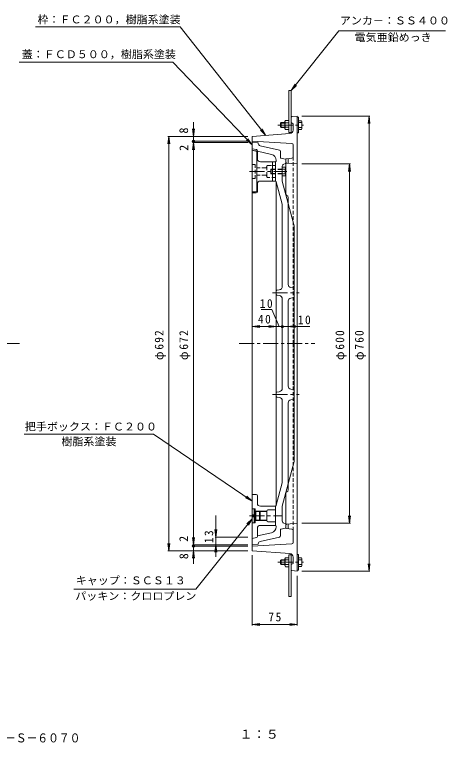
# Model space of a CAD drawing. Units: millimetres, scale not verified. Extents: x -960 to 800, y -688 to 688.
# Drawn here: x 77 to 800, y -688 to 529 of the extents above; entities that cross this region are included whole.
import ezdxf
from ezdxf.enums import TextEntityAlignment as Align

# ---------------------------------------------------------------- set-up
doc = ezdxf.new("R2010")
doc.units = ezdxf.units.MM
doc.header["$LTSCALE"] = 5
doc.header["$PDMODE"] = 32
doc.header["$PDSIZE"] = 4
for name, pattern in [('CHAIN1', [8, 5, -1, 1, -1]), ('DASHED1', [1.8, 1.2, -0.6]), ('DASHED2', [3, 2, -1])]:
    doc.linetypes.add(name, pattern=pattern)
for name, color, linetype, lineweight in [('1-0_1-0ﾚｲﾔ', 2, 'Continuous', 9), ('1-1_1-1ﾚｲﾔ', 3, 'Continuous', 9), ('1-2_1-2ﾚｲﾔ', 4, 'Continuous', 9), ('1-3_1-3ﾚｲﾔ', 4, 'Continuous', 9), ('1-4_1-4ﾚｲﾔ', 7, 'Continuous', 9), ('1-E', 7, 'Continuous', 9)]:
    doc.layers.add(name, color=color, linetype=linetype, lineweight=lineweight)
doc.layers.add('F-4_F-4ﾚｲﾔ', color=2, linetype='Continuous')
doc.styles.add('ＭＳ ゴシック', font='')
doc.styles.get('ＭＳ ゴシック').set_extended_font_data('MS Gothic')

msp = doc.modelspace()

# ---------------------------------------------------------------- linework, layer by layer
at = {"layer": '1-0_1-0ﾚｲﾔ'}
for p, q in [((539.077, 331.437), (539.077, 358.162)), ((539.978, 359.158), (549.077, 360.067)), ((549.077, -399.933), (549.077, 360.067)), ((549.077, 358.067), (551.377, 358.067)), ((551.377, 358.067), (551.377, 332.067)), ((539.077, 349.067), (542.077, 347.067)), ((542.077, 336.633), (542.077, 347.067)), ((556.067, 349.067), (551.377, 349.067)), ((556.067, 341.067), (551.377, 341.067)), ((536.527, 330.65), (474.077, 326.067)), ((549.077, 332.067), (551.377, 332.067)), ((474.077, -365.933), (474.077, 326.067)), ((540.197, 314.18), (474.077, 318.067)), ((542.077, 312.184), (542.077, 291.833)), ((530.077, 229.185), (530.077, 287.684)), ((530.953, 288.677), (540.325, 289.848)), ((549.077, 280.067), (530.998, 281.495)), ((534.077, 289.067), (534.077, 281.252)), ((528.767, 271.567), (524.077, 271.567)), ((528.767, 263.567), (524.077, 263.567)), ((530.63, 228.291), (531.866, 227.673)), ((534.077, 224.095), (534.077, 214.064)), ((534.077, -263.96), (534.077, -253.929)), ((530.63, -268.156), (531.866, -267.538)), ((530.077, -269.05), (530.077, -327.55)), ((530.953, -328.542), (540.325, -329.713)), ((549.077, -319.932), (530.998, -321.36)), ((534.077, -328.932), (534.077, -321.117)), ((542.077, -352.049), (542.077, -331.698)), ((540.197, -354.046), (474.077, -357.933)), ((536.527, -370.515), (474.077, -365.933)), ((539.077, -372.164), (539.077, -398.028)), ((542.077, -376.498), (542.077, -386.933)), ((549.077, -371.933), (551.377, -371.933)), ((551.377, -397.933), (551.377, -371.933)), ((539.077, -388.933), (542.077, -386.933)), ((556.067, -380.933), (551.377, -380.933)), ((556.067, -388.932), (551.377, -388.932)), ((539.978, -399.023), (549.077, -399.933)), ((549.077, -397.933), (551.377, -397.933))]:
    msp.add_line(p, q, dxfattribs=at)
at = {"layer": '1-0_1-0ﾚｲﾔ', "color": 4, "linetype": 'CHAIN1'}
for p, q in [((516.44, 345.067), (559.395, 345.067)), ((516.44, -384.933), (559.395, -384.933))]:
    msp.add_line(p, q, dxfattribs=at)
at = {"layer": '1-0_1-0ﾚｲﾔ', "linetype": 'DASHED1'}
for p in [(542.077, 291.857), (542.077, -331.722)]:
    msp.add_line(p, (542.077, -19.933), dxfattribs=at)
at = {"layer": '1-0_1-0ﾚｲﾔ', "color": 4}
for p, q in [((474.077, -295.683), (479.077, -295.683)), ((474.077, -295.933), (477.077, -295.933)), ((477.077, -295.933), (477.077, -318.933)), ((479.077, -299.433), (498.077, -299.433)), ((479.877, -300.233), (498.077, -300.233)), ((485.994, -315.433), (485.994, -299.433)), ((485.994, -299.433), (487.077, -300.233)), ((487.077, -314.633), (487.077, -300.233)), ((498.077, -315.333), (498.077, -299.533)), ((512.577, -297.433), (500.077, -297.433)), ((474.077, -305.932), (476.077, -305.932)), ((474.077, -308.933), (476.077, -308.933)), ((476.077, -305.932), (476.077, -308.933)), ((479.077, -315.433), (498.077, -315.433)), ((479.877, -314.633), (498.077, -314.633)), ((487.077, -314.633), (485.994, -315.433)), ((474.077, -318.933), (477.077, -318.933)), ((500.077, -317.433), (512.577, -317.433))]:
    msp.add_line(p, q, dxfattribs=at)
at = {"layer": '1-0_1-0ﾚｲﾔ', "color": 6}
for p, q in [((477.077, -296.432), (479.077, -296.432)), ((479.077, -300.682), (477.077, -300.682)), ((479.077, -314.183), (477.077, -314.183)), ((477.077, -318.433), (479.077, -318.433))]:
    msp.add_line(p, q, dxfattribs=at)
at = {"layer": '1-0_1-0ﾚｲﾔ', "color": 4}
msp.add_lwpolyline([(474.077, -319.183), (479.077, -319.183), (479.077, -295.683)], dxfattribs=at)
at = {"layer": '1-0_1-0ﾚｲﾔ'}
for centre, radius, start, end in [((540.077, 358.162), 1, 95.7113, 180), ((536.077, 336.633), 6, 274.2999, 0), ((540.077, 312.184), 2, 0, 86.55798), ((531.077, 287.684), 1, 97.12466, 180), ((531.077, 282.492), 1, 180, 265.4859), ((540.077, 291.833), 2, 277.12431, 0), ((531.077, 229.185), 1, 180, 243.43369), ((530.077, 224.095), 4, 0, 63.4332), ((530.077, -263.96), 4, 296.5668, 0), ((531.077, -269.05), 1, 116.56631, 180), ((531.077, -322.357), 1, 94.5141, 180), ((531.077, -327.55), 1, 180, 262.87534), ((540.077, -331.698), 2, 0, 82.87569), ((540.077, -352.049), 2, 273.44202, 0), ((536.077, -376.498), 6, 0, 85.7001), ((537.441, -372.366), 1.648, 7.02888, 72.50296), ((540.077, -398.028), 1, 180, 264.2887)]:
    msp.add_arc(centre, radius, start, end, dxfattribs=at)
at = {"layer": '1-0_1-0ﾚｲﾔ', "color": 4}
for centre, start, end in [((500.077, -299.433), 90, 180), ((500.077, -315.433), 180, 270)]:
    msp.add_arc(centre, 2, start, end, dxfattribs=at)
at = {"layer": '1-1_1-1ﾚｲﾔ'}
for p, q in [((474.077, 316.067), (474.077, -19.933)), ((474.077, 316.067), (483.177, 315.157)), ((487.199, 310.365), (519.516, 303.093)), ((506.272, 295.823), (482.577, 301.155)), ((521.077, 301.142), (521.077, 290.87)), ((514.077, 286.067), (514.077, 285.638)), ((529.294, 288.241), (521.86, 289.893)), ((529.393, 280.84), (526.812, 279.979)), ((530.077, 288.067), (530.077, 281.067)), ((513.186, 251.161), (512.577, 251.567)), ((514.077, 250.068), (514.077, -19.933)), ((524.077, 75.735), (524.077, 212.747)), ((534.077, 78.873), (534.077, 214.064)), ((544.077, -19.933), (544.077, 176.744)), ((538.335, 73.929), (543.225, 73.195)), ((514.929, 69.195), (518.967, 69.801)), ((514.929, 60.94), (518.967, 60.334)), ((524.077, 54.4), (524.077, -19.933)), ((534.077, 51.262), (534.077, -19.933)), ((538.335, 56.206), (543.225, 56.94)), ((474.077, -355.933), (474.077, -19.933)), ((514.077, -289.933), (514.077, -19.933)), ((524.077, -94.265), (524.077, -19.933)), ((534.077, -91.127), (534.077, -19.933)), ((544.077, -19.933), (544.077, -216.609)), ((538.335, -96.071), (543.225, -96.805)), ((514.929, -100.805), (518.967, -100.199)), ((514.929, -109.06), (518.967, -109.666)), ((524.077, -115.6), (524.077, -252.613)), ((534.077, -118.738), (534.077, -253.929)), ((538.335, -113.794), (543.225, -113.06)), ((513.186, -291.026), (512.577, -291.433)), ((513.186, -323.839), (512.577, -323.433)), ((514.077, -325.933), (514.077, -325.503)), ((529.294, -328.107), (521.86, -329.759)), ((529.393, -320.705), (526.812, -319.845)), ((530.077, -327.933), (530.077, -320.933)), ((506.272, -335.689), (482.577, -341.02)), ((521.077, -341.007), (521.077, -330.735)), ((487.199, -350.23), (519.516, -342.959)), ((474.077, -355.933), (483.177, -355.023))]:
    msp.add_line(p, q, dxfattribs=at)
at = {"layer": '1-1_1-1ﾚｲﾔ', "linetype": 'DASHED2'}
msp.add_line((482.577, 301.155), (474.077, 303.067), dxfattribs=at)
at = {"layer": '1-1_1-1ﾚｲﾔ', "linetype": 'CHAIN1'}
for p, q in [((507.874, 65.067), (552.156, 65.067)), ((85.656, -19.933), (-791.062, -19.933)), ((452.302, -19.933), (578.42, -19.933)), ((507.874, -104.933), (552.156, -104.933))]:
    msp.add_line(p, q, dxfattribs=at)
at = {"layer": '1-1_1-1ﾚｲﾔ'}
for points in [[(513.186, 283.974), (512.577, 283.567), (512.577, 251.567)], [(524.077, 276.184), (524.077, 251.384), (544.077, 176.744)], [(513.798, 250.516), (514.077, 250.068), (524.077, 212.747)], [(524.077, -316.05), (524.077, -291.249), (544.077, -216.609)], [(513.798, -290.381), (514.077, -289.933), (524.077, -252.613)]]:
    msp.add_lwpolyline(points, dxfattribs=at)
for centre, radius, start, end in [((483.078, 314.162), 1, 1.20517, 84.28885), ((488.077, 314.267), 4, 181.20447, 257.31949), ((504.077, 286.067), 10, 0, 77.31953), ((519.077, 301.142), 2, 0, 77.31973), ((512.077, 285.638), 2, 303.69037, 0), ((522.077, 290.87), 1, 180, 257.47112), ((528.077, 276.184), 4, 108.43428, 180), ((529.077, 287.265), 1, 0, 77.47112), ((529.077, 281.788), 1, 288.43472, 0), ((512.077, 249.497), 2, 30.61923, 56.30963), ((518.077, 75.735), 6, 278.53006, 0), ((539.077, 78.873), 5, 180, 261.46921), ((543.077, 72.206), 1, 0, 81.46881), ((515.077, 68.206), 1, 98.53119, 180), ((515.077, 61.929), 1, 180, 261.46881), ((518.077, 54.4), 6, 0, 81.46994), ((539.077, 51.262), 5, 98.53079, 180), ((543.077, 57.929), 1, 278.53119, 0), ((518.077, -94.265), 6, 278.53006, 0), ((539.077, -91.127), 5, 180, 261.46921), ((543.077, -97.794), 1, 0, 81.46881), ((515.077, -101.794), 1, 98.53119, 180), ((515.077, -108.071), 1, 180, 261.46881), ((518.077, -115.6), 6, 0, 81.46994), ((539.077, -118.738), 5, 98.53079, 180), ((543.077, -112.071), 1, 278.53119, 0), ((512.077, -289.362), 2, 303.69037, 329.38077), ((528.077, -316.05), 4, 180, 251.56572), ((504.077, -325.933), 10, 282.68047, 0), ((512.077, -325.503), 2, 0, 56.30963), ((529.077, -327.13), 1, 282.52888, 0), ((529.077, -321.653), 1, 0, 71.56528), ((522.077, -330.735), 1, 102.52888, 180), ((488.077, -354.133), 4, 102.68051, 178.79553), ((519.077, -341.007), 2, 282.68027, 0), ((483.078, -354.028), 1, 275.71115, 358.79483)]:
    msp.add_arc(centre, radius, start, end, dxfattribs=at)
at = {"layer": '1-2_1-2ﾚｲﾔ'}
for p, q in [((479.077, -299.433), (479.877, -300.233)), ((479.877, -300.233), (479.877, -314.633)), ((479.877, -314.633), (479.077, -315.433))]:
    msp.add_line(p, q, dxfattribs=at)
at = {"layer": '1-3_1-3ﾚｲﾔ'}
for p, q in [((535.077, 402.567), (539.077, 402.567)), ((535.077, 332.567), (535.077, 402.567)), ((539.077, 332.567), (539.077, 402.567)), ((535.077, 332.567), (539.077, 332.567)), ((474.077, 305.567), (474.077, 232.067)), ((481.035, 303.93), (474.077, 305.567)), ((480.035, 301.665), (474.077, 303.067)), ((481.577, 235.567), (481.577, 299.719)), ((482.577, 288.567), (482.577, 301.983)), ((487.577, 283.567), (512.577, 283.567)), ((507.577, 283.567), (507.577, 251.567)), ((482.577, 246.567), (482.577, 234.067)), ((487.577, 251.567), (512.577, 251.567)), ((479.577, 233.567), (474.077, 233.567)), ((480.577, 232.067), (474.077, 232.067)), ((474.077, -345.432), (474.077, -271.933)), ((480.577, -271.933), (474.077, -271.933)), ((482.577, -286.433), (482.577, -273.933)), ((487.577, -291.433), (512.577, -291.433)), ((512.577, -323.433), (512.577, -291.433)), ((482.577, -328.433), (482.577, -341.849)), ((487.577, -323.433), (512.577, -323.433)), ((481.035, -343.795), (474.077, -345.432)), ((535.077, -372.433), (535.077, -442.433)), ((535.077, -372.433), (539.077, -372.433)), ((539.077, -372.433), (539.077, -442.433)), ((535.077, -442.433), (539.077, -442.433))]:
    msp.add_line(p, q, dxfattribs=at)
at = {"layer": '1-3_1-3ﾚｲﾔ', "color": 2}
for p, q in [((551.377, 340.877), (551.377, 355.257)), ((528.577, 348.391), (521.377, 348.391)), ((528.577, 341.744), (521.377, 341.744)), ((522.054, 341.067), (522.054, 349.067)), ((528.577, 349.067), (522.054, 349.067)), ((528.577, 341.067), (522.054, 341.067)), ((528.577, 339.444), (528.577, 350.691)), ((529.299, 352.567), (535.077, 352.567)), ((529.299, 348.815), (535.077, 348.815)), ((529.299, 341.32), (535.077, 341.32)), ((535.077, 337.567), (535.077, 352.567)), ((556.067, 352.257), (551.377, 352.257)), ((556.677, 339.472), (556.677, 350.662)), ((529.299, 337.567), (535.077, 337.567)), ((556.067, 337.877), (551.377, 337.877)), ((507.577, 270.891), (505.077, 270.891)), ((507.577, 271.567), (505.754, 271.567)), ((528.767, 274.757), (524.077, 274.757)), ((529.377, 261.972), (529.377, 273.162)), ((507.577, 264.244), (505.077, 264.244)), ((507.577, 263.567), (505.754, 263.567)), ((528.767, 260.377), (524.077, 260.377)), ((528.577, -381.609), (521.377, -381.609)), ((528.577, -388.256), (521.377, -388.256)), ((522.054, -380.932), (522.054, -388.932)), ((528.577, -380.932), (522.054, -380.932)), ((528.577, -388.932), (522.054, -388.932)), ((528.577, -379.309), (528.577, -390.556)), ((529.299, -377.433), (535.077, -377.433)), ((529.299, -381.185), (535.077, -381.185)), ((529.299, -388.68), (535.077, -388.68)), ((535.077, -377.433), (535.077, -392.432)), ((556.067, -377.742), (551.377, -377.742)), ((551.377, -380.743), (551.377, -395.123)), ((556.677, -379.338), (556.677, -390.528)), ((529.299, -392.432), (535.077, -392.432)), ((556.067, -392.123), (551.377, -392.123))]:
    msp.add_line(p, q, dxfattribs=at)
at = {"layer": '1-3_1-3ﾚｲﾔ', "linetype": 'DASHED1'}
for p, q in [((496.177, 273.567), (479.077, 273.567)), ((498.077, 275.467), (498.077, 275.567)), ((498.077, 275.467), (498.077, 259.667)), ((500.077, 277.567), (512.577, 277.567)), ((474.077, 255.817), (479.077, 255.817)), ((496.077, 261.567), (479.077, 261.567)), ((498.077, 259.667), (498.077, 259.567)), ((512.577, 257.567), (500.077, 257.567)), ((498.077, -299.533), (498.077, -299.433)), ((498.077, -315.333), (498.077, -315.433))]:
    msp.add_line(p, q, dxfattribs=at)
at = {"layer": '1-3_1-3ﾚｲﾔ', "color": 2, "linetype": 'DASHED1'}
for p, q in [((507.577, 271.567), (524.077, 271.567)), ((507.577, 270.891), (524.077, 270.891)), ((507.577, 264.244), (524.077, 264.244)), ((507.577, 263.567), (524.077, 263.567))]:
    msp.add_line(p, q, dxfattribs=at)
at = {"layer": '1-3_1-3ﾚｲﾔ', "linetype": 'CHAIN1'}
for p, q in [((469.47, 267.567), (531.697, 267.567)), ((469.47, -307.433), (523.799, -307.433))]:
    msp.add_line(p, q, dxfattribs=at)
at = {"layer": '1-3_1-3ﾚｲﾔ', "color": 2}
for points in [[(522.054, 349.067), (521.377, 348.391), (521.377, 341.744), (522.054, 341.067)], [(522.054, -388.932), (521.377, -388.256), (521.377, -381.609), (522.054, -380.932)]]:
    msp.add_lwpolyline(points, dxfattribs=at)
at = {"layer": '1-3_1-3ﾚｲﾔ', "linetype": 'DASHED1'}
msp.add_lwpolyline([(474.077, 279.317), (479.077, 279.317), (479.077, 255.817)], dxfattribs=at)
at = {"layer": '1-3_1-3ﾚｲﾔ', "color": 2}
msp.add_lwpolyline([(505.754, 271.567), (505.077, 270.891), (505.077, 264.244), (505.754, 263.567)], close=True, dxfattribs=at)
for centre, radius, start, end in [((531.377, 350.691), 2.8, 137.92572, 222.07428), ((538.666, 345.067), 10.089, 158.19786, 201.80214), ((531.377, 339.444), 2.8, 137.92557, 222.07463), ((554.287, 350.662), 2.39, 318.13611, 41.86389), ((543.259, 345.067), 13.418, 342.6564, 17.3436), ((554.287, 339.472), 2.39, 318.13611, 41.86389), ((526.987, 273.162), 2.39, 318.13611, 41.86389), ((515.959, 267.567), 13.418, 342.6564, 17.3436), ((526.987, 261.972), 2.39, 318.13611, 41.86389), ((531.377, -379.309), 2.8, 137.92537, 222.07443), ((538.666, -384.933), 10.089, 158.19786, 201.80214), ((531.377, -390.556), 2.8, 137.92572, 222.07428), ((554.287, -379.338), 2.39, 318.13611, 41.86389), ((543.259, -384.933), 13.418, 342.6564, 17.3436), ((554.287, -390.528), 2.39, 318.13611, 41.86389)]:
    msp.add_arc(centre, radius, start, end, dxfattribs=at)
at = {"layer": '1-3_1-3ﾚｲﾔ'}
for centre, radius, start, end in [((479.577, 299.719), 2, 0, 76.75899), ((480.577, 301.983), 2, 0, 76.7585), ((487.577, 288.567), 5, 180, 270), ((487.577, 246.567), 5, 90, 180), ((479.577, 235.567), 2, 270, 0), ((480.577, 234.067), 2, 270, 0), ((480.577, -273.933), 2, 0, 90), ((487.577, -286.433), 5, 180, 270), ((487.577, -328.433), 5, 90, 180), ((480.577, -341.849), 2, 283.2415, 0)]:
    msp.add_arc(centre, radius, start, end, dxfattribs=at)
at = {"layer": '1-3_1-3ﾚｲﾔ', "linetype": 'DASHED1'}
for centre, radius, start, end in [((496.177, 275.467), 1.9, 270, 0), ((500.077, 275.567), 2, 90, 180), ((496.177, 259.667), 1.9, 0, 90), ((500.077, 259.567), 2, 180, 270)]:
    msp.add_arc(centre, radius, start, end, dxfattribs=at)
at = {"layer": '1-4_1-4ﾚｲﾔ'}
for p, q in [((353.51, 508.942), (496.906, 327.743)), ((539.077, 402.567), (548.079, 411.24)), ((556.577, 360.067), (670.419, 360.067)), ((668.919, 360.067), (667.287, 347.674)), ((668.919, -399.933), (668.919, 360.067)), ((668.919, 360.067), (670.551, 347.674)), ((375.905, 318.067), (375.905, 349.811)), ((375.905, 326.067), (374.274, 338.46)), ((375.905, 326.067), (377.537, 338.46)), ((496.906, 327.743), (487.936, 336.448)), ((496.906, 327.743), (490.495, 338.473)), ((334.771, 326.067), (333.139, 313.674)), ((466.577, 326.067), (333.271, 326.067)), ((334.771, -365.933), (334.771, 326.067)), ((334.771, 326.067), (336.402, 313.674)), ((466.577, 318.067), (374.405, 318.067)), ((375.905, 316.067), (375.905, 318.067)), ((474.077, 312.098), (464.31, 319.898)), ((474.077, 312.098), (466.661, 322.161)), ((375.905, 316.067), (374.274, 303.674)), ((466.577, 316.067), (374.405, 316.067)), ((375.905, -355.933), (375.905, 316.067)), ((375.905, 316.067), (377.537, 303.674)), ((556.577, 280.067), (637.986, 280.067)), ((636.486, 280.067), (634.855, 267.674)), ((636.486, -319.932), (636.486, 280.067)), ((636.486, 280.067), (638.118, 267.674)), ((474.077, 8.431), (486.47, 10.063)), ((474.077, 8.431), (514.077, 8.431)), ((474.077, 8.431), (486.47, 6.8)), ((474.077, 0.931), (474.077, 6.931)), ((514.077, 8.431), (501.684, 10.063)), ((514.077, 8.431), (501.684, 10.063)), ((514.077, 8.431), (501.684, 6.8)), ((514.077, 8.431), (501.684, 6.8)), ((524.077, 8.431), (514.077, 8.431)), ((514.077, 0.931), (514.077, 6.931)), ((514.077, 0.931), (514.077, 6.931)), ((569.965, 8.431), (524.077, 8.431)), ((524.077, 0.931), (524.077, 6.931)), ((534.077, 8.431), (546.47, 10.063)), ((534.077, 8.431), (546.47, 6.8)), ((534.077, 0.931), (534.077, 6.931)), ((413.365, -307), (413.365, -375.888)), ((636.486, -319.932), (634.855, -307.539)), ((636.486, -319.932), (638.118, -307.539)), ((556.577, -319.932), (637.986, -319.932)), ((413.365, -342.93), (411.734, -330.537)), ((413.365, -342.93), (414.997, -330.537)), ((375.905, -355.933), (374.274, -343.54)), ((375.905, -355.933), (377.537, -343.54)), ((466.577, -342.932), (411.865, -342.93)), ((334.771, -365.933), (333.139, -353.54)), ((334.771, -365.933), (336.402, -353.54)), ((466.577, -355.933), (374.405, -355.933)), ((466.577, -357.933), (374.405, -357.933)), ((375.905, -355.933), (375.905, -357.933)), ((375.905, -357.933), (375.905, -387.425)), ((413.365, -355.933), (411.734, -368.326)), ((413.365, -355.933), (414.997, -368.326)), ((466.577, -365.933), (333.271, -365.933)), ((375.905, -365.933), (374.274, -378.326)), ((375.905, -365.933), (377.537, -378.326)), ((474.077, -373.433), (474.077, -490.396)), ((668.919, -399.933), (667.287, -387.54)), ((668.919, -399.933), (670.551, -387.54)), ((556.577, -399.933), (670.419, -399.933)), ((549.077, -407.433), (549.077, -490.396)), ((474.077, -488.896), (486.47, -487.265)), ((474.077, -488.896), (549.077, -488.896)), ((474.077, -488.896), (486.47, -490.528)), ((549.077, -488.896), (536.684, -487.265)), ((549.077, -488.896), (536.684, -490.528))]:
    msp.add_line(p, q, dxfattribs=at)
for points in [[(618.434, 502.095), (539.077, 402.567), (545.528, 413.274)], [(488.904, 37.155), (506.962, 37.155), (519.001, 8.431)]]:
    msp.add_lwpolyline(points, dxfattribs=at)
for p in [(375.905, 318.067), (524.077, 8.431), (375.905, -357.933)]:
    msp.add_point(p, dxfattribs=at)
at = {"layer": '1-E'}
for p, q in [((111.964, 508.942), (353.51, 508.942)), ((618.434, 502.095), (796.703, 502.095)), ((341.384, 450.045), (84.728, 450.045)), ((474.077, 312.098), (341.384, 450.045)), ((309.119, -171.386), (93.407, -171.386)), ((474.077, -283.122), (464.731, -274.821)), ((474.077, -312.364), (465.055, -321.016)), ((379.829, -430.011), (176.12, -430.011))]:
    msp.add_line(p, q, dxfattribs=at)
for points in [[(309.119, -171.386), (474.077, -283.122), (462.901, -277.523)], [(379.829, -430.011), (474.077, -312.364), (467.602, -323.056)]]:
    msp.add_lwpolyline(points, dxfattribs=at)

# ---------------------------------------------------------------- texts
at = {"layer": '1-4_1-4ﾚｲﾔ', "color": 4, "style": 'ＭＳ ゴシック', "width": 1.05}
msp.add_text('電気亜鉛めっき', height=12.83, dxfattribs=at).set_placement((644.88, 481.117), align=Align.BOTTOM_LEFT)
at = {"layer": '1-4_1-4ﾚｲﾔ', "color": 2, "style": 'ＭＳ ゴシック'}
for s, p in [('8', (371.243, 330.881)), ('2', (371.48, 302.077)), ('2', (371.252, -350.901)), ('8', (371.431, -379.896))]:
    msp.add_text(s, height=14.66, rotation=90, dxfattribs=at).set_placement(p, align=Align.BOTTOM_LEFT)
at = {"layer": '1-4_1-4ﾚｲﾔ', "color": 2, "char_height": 14.66, "attachment_point": 7, "style": 'ＭＳ ゴシック'}
for s, insert in [('\\T1.27;\\W0.95;10', (486.455, 39.472)), ('\\T1.27;\\W0.95;40', (483.452, 13.431)), ('\\T1.27;\\W0.95;10', (550.11, 12.307)), ('\\T1.27;\\W0.95;75', (500.952, -483.896))]:
    msp.add_mtext(s, dxfattribs=dict(at, insert=insert))
at = {"layer": '1-4_1-4ﾚｲﾔ', "color": 2, "char_height": 14.66, "attachment_point": 7, "rotation": 90, "style": 'ＭＳ ゴシック'}
for s, insert in [('\\T1.21;\\W0.95;φ692', (329.771, -47.433)), ('\\T1.21;\\W0.95;φ672', (370.905, -47.433)), ('\\T1.21;\\W0.95;φ600', (631.486, -47.433)), ('\\T1.21;\\W0.95;φ760', (663.919, -47.433)), ('\\T1.27;\\W0.95;13', (409.087, -353.224))]:
    msp.add_mtext(s, dxfattribs=dict(at, insert=insert))
at = {"layer": '1-E', "color": 4, "style": 'ＭＳ ゴシック', "width": 1.05}
for s, p in [('枠：ＦＣ２００，樹脂系塗装', (115.595, 510.946)), ('アンカ－：ＳＳ４００', (620.256, 509.146)), ('蓋：ＦＣＤ５００，樹脂系塗装', (89.267, 452.843)), ('把手ボックス：ＦＣ２００', (94.495, -168.838)), ('樹脂系塗装', (155.442, -193.869)), ('キャップ：ＳＣＳ１３', (179.385, -425.685)), ('パッキン：クロロプレン', (178.644, -451.747))]:
    msp.add_text(s, height=12.83, dxfattribs=at).set_placement(p, align=Align.BOTTOM_LEFT)
at = {"layer": 'F-4_F-4ﾚｲﾔ', "style": 'ＭＳ ゴシック'}
for s, width, p in [('カラー舗装用鉄蓋\u3000ＭＲＯＲ－Ｓ－６０７０', 0.9, (-172.731, -690.2)), ('１：５', 1.1, (452.5, -684.006))]:
    msp.add_text(s, height=14.66, dxfattribs=dict(at, width=width)).set_placement(p, align=Align.BOTTOM_LEFT)

doc.saveas('drawing.dxf')
